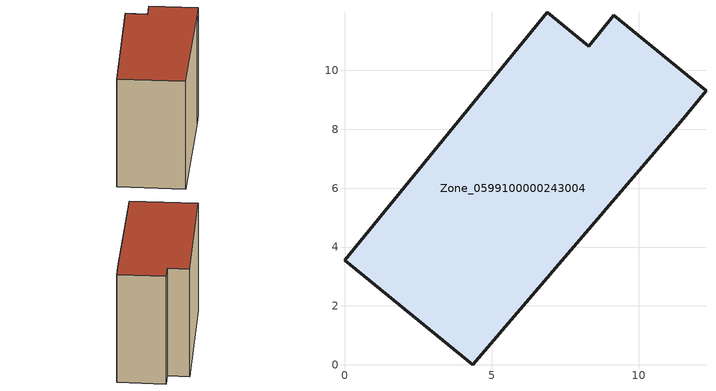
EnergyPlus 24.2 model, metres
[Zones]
Zone_0599100000243004
 floor ground (C_G): 4.36,0 0,3.56 6.89,11.98 8.29,10.83 9.15,11.87 12.28,9.31 11.42,8.26 z0
 wall outside (C_F): 12.28,9.31 9.15,11.87 8.29,10.83 6.89,11.98 0,3.56 4.36,0 11.42,8.26 12.28,9.31 z0:10.03
 roof outside (C_R): 4.36,0 11.42,8.26 12.28,9.31 9.15,11.87 8.29,10.83 6.89,11.98 0,3.56 z10.03
[BUILDING]
Pand.0599100000243004: North Axis=0; Terrain=City; Loads Convergence Tolerance Value=0.04; Temperature Convergence Tolerance Value=0.4; Solar Distribution=FullExterior; Maximum Number of Warmup Days=25; Minimum Number of Warmup Days=1
[Site:Location]
Rotterdam.The.Hague.AP_ZH_NLD Design_Conditions: Latitude=51.96; Longitude=4.45; Time Zone=1; Elevation=-4.5
[SITE:GROUNDTEMPERATURE:BUILDINGSURFACE]
18, 18, 18, 18, 18, 18, 18, 18, 18, 18, 18, 18
[MATERIAL] Thermal Absorptance=0.9; Solar Absorptance=0.7; Visible Absorptance=0.7
Name | Roughness | Thickness | Conductivity | Density | Specific Heat
G.TI.1946 | MediumSmooth | 0.15 | 1 | 540 | 1210
F.TI.1946 | Rough | 0.3 | 0.857143 | 1920 | 840
R.TI.1946 | MediumRough | 0.2 | 0.1 | 1500 | 1000
[CONSTRUCTION]
C_G: G.TI.1946
C_F: F.TI.1946
C_R: R.TI.1946
[ZONE]
Zone_0599100000243004: Type=1; Multiplier=1; Ceiling Height=Autocalculate; Volume=Autocalculate; Floor Area=autocalculate; Part of Total Floor Area=Yes
[ZONEINFILTRATION:DESIGNFLOWRATE]
Infil_Zone_0599100000243004: Zone or ZoneList or Space or SpaceList=Zone_0599100000243004; Schedule=AlwaysOn; Design Flow Rate Calculation Method=Flow/Area; Flow Rate per Floor Area=0.003; Constant Term Coefficient=1; Temperature Term Coefficient=0; Velocity Term Coefficient=0; Velocity Squared Term Coefficient=0
[HVACTEMPLATE:ZONE:IDEALLOADSAIRSYSTEM]
Zone_0599100000243004: Maximum Heating Supply Air Temperature=50; Minimum Cooling Supply Air Temperature=13; Maximum Heating Supply Air Humidity Ratio=0.0156; Minimum Cooling Supply Air Humidity Ratio=0.0077; Heating Limit=NoLimit; Cooling Limit=NoLimit; Dehumidification Control Type=ConstantSensibleHeatRatio; Cooling Sensible Heat Ratio=0.7; Dehumidification Setpoint=60; Humidification Control Type=None; Humidification Setpoint=30; Outdoor Air Method=None; Outdoor Air Flow Rate per Person=0.00944; Outdoor Air Flow Rate per Zone Floor Area=0; Outdoor Air Flow Rate per Zone=0; Demand Controlled Ventilation Type=None; Outdoor Air Economizer Type=NoEconomizer; Heat Recovery Type=None; Sensible Heat Recovery Effectiveness=0.7; Latent Heat Recovery Effectiveness=0.65
[ZONECONTROL:THERMOSTAT]
ThermostatControl_Zone_0599100000243004: Zone or ZoneList=Zone_0599100000243004; Control Type Schedule=DualSetpointControlType; Control 1=Thermostat_Zone_0599100000243004; Temperature Difference Between Cutout And Setpoint=0
[THERMOSTATSETPOINT:DUALSETPOINT]
Thermostat_Zone_0599100000243004: Heating Setpoint Temperature Schedule=HeatingSetpoint_Zone_0599100000243004; Cooling Setpoint Temperature Schedule=CoolingSetpoint_Zone_0599100000243004
[SCHEDULE:COMPACT]
HeatingSetpoint_Zone_0599100000243004: Through: 12/31, For: AllDays, Until: 24:00, 21
CoolingSetpoint_Zone_0599100000243004: Through: 12/31, For: AllDays, Until: 24:00, 24
DualSetpointControlType: Through: 12/31, For: AllDays, Until: 24:00, 4
AlwaysOn: Through: 12/31, For: AllDays, Until: 24:00, 1
